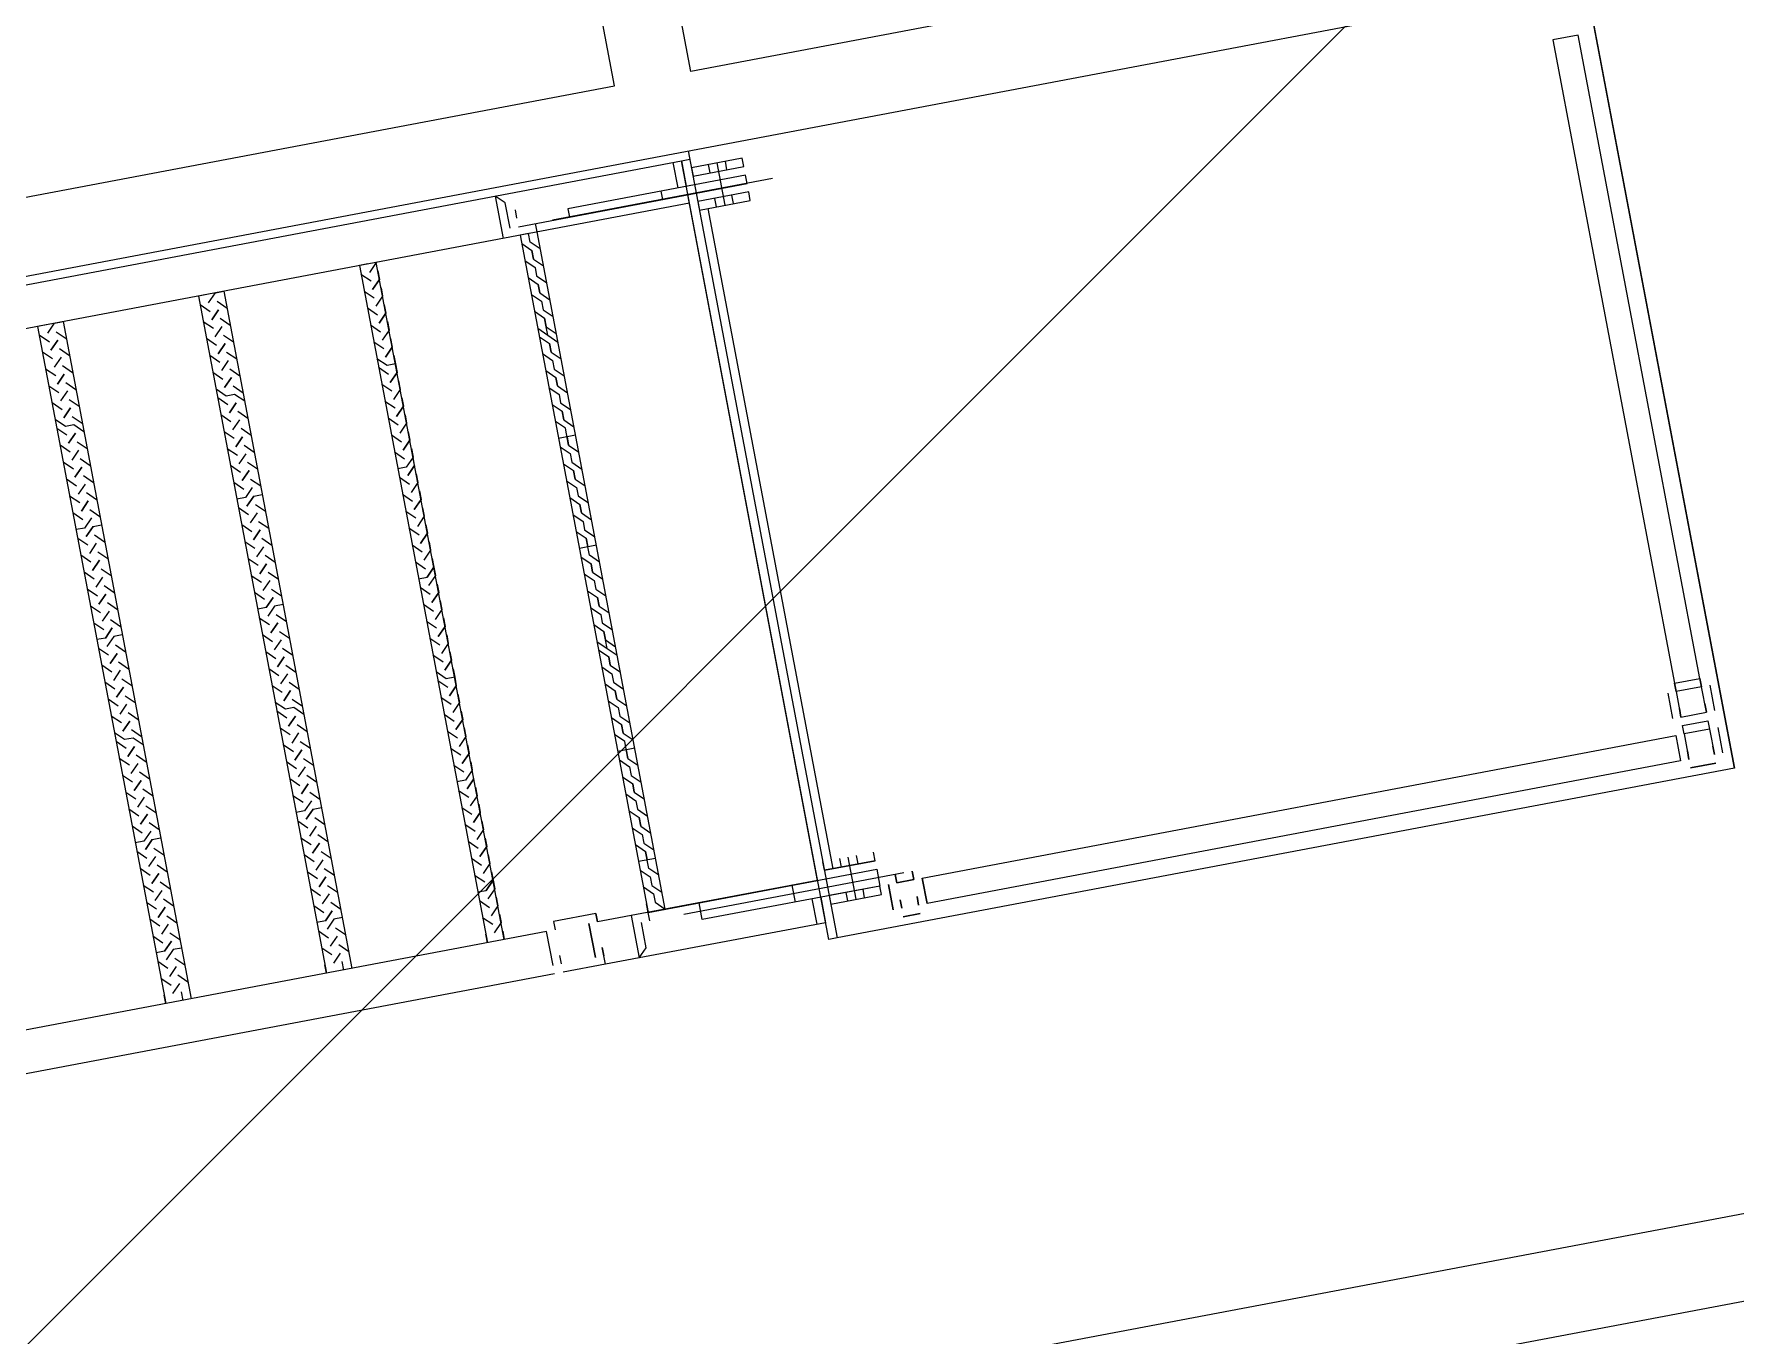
# Model space of a CAD drawing. Extents: x 407440 to 411585, y 6041728 to 6045069.
# Drawn here: x 410367.11 to 410378.45, y 6044278.68 to 6044287.35 of the extents above; entities that cross this region are included whole.
import ezdxf

# ---------------------------------------------------------------- set-up
doc = ezdxf.new("R2010")
doc.units = 0
doc.header["$LTSCALE"] = 5
doc.linetypes.add('foc-TIELINE', pattern=[1.875, 1.25, -0.625])
doc.layers.add('P-PROPOSED-EXISTING-H', color=59, linetype='Continuous')
doc.layers.add('T-TIE', color=201, linetype='foc-TIELINE')

# ---------------------------------------------------------------- blocks, each defined once
blk = doc.blocks.new('P-RIG-877')
at = {"layer": 'T-TIE', "linetype": 'ByBlock', "lineweight": 25}
for points in [[(-6.8196, -25.5561), (-5.7404, -25.5561), (-5.7404, -13.2258), (-9.5405, -13.2258), (-9.5405, -25.5561), (-8.4613, -25.5561)], [(-3.295, -18.8628), (-3.295, -19.081), (-3.3639, -19.1499), (-3.3639, -19.4254), (-3.9723, -19.4254), (-3.9723, -24.2932), (-4.0871, -24.2932)], [(-3.3639, -19.3106), (-4.0871, -19.3106), (-4.0871, -24.8787)], [(-4.6841, -21.0671), (-4.6727, -21.0671), (-5.7289, -21.0671), (-5.7404, -21.0671), (-4.6727, -21.0671), (-4.6727, -22.2841)], [(-4.753, -21.0786), (-4.7875, -21.0786)], [(-4.7415, -21.0901), (-4.7301, -21.0901), (-4.6956, -21.0901), (-4.7071, -21.0901), (-4.6956, -21.0901)], [(-4.6956, -21.0786), (-4.7301, -21.0786)], [(-4.7301, -21.0901), (-4.7301, -21.1245), (-4.6956, -21.1245), (-4.7071, -21.1245), (-4.6956, -21.1245)], [(-4.7875, -21.136), (-4.753, -21.136)], [(-4.7301, -21.1245), (-4.7415, -21.1245)], [(-4.7301, -22.1578), (-4.6956, -22.1578), (-4.7301, -22.1578), (-4.7301, -21.136), (-4.6956, -21.136), (-4.6956, -22.1578)], [(-5.683, -22.1808), (-5.683, -22.4793)], [(-4.7415, -22.1808), (-4.7415, -22.4793)], [(-5.683, -22.5252), (-5.683, -22.2152), (-5.6944, -22.2152), (-5.6944, -22.4563), (-5.683, -22.4563)], [(-4.7645, -22.2152), (-4.776, -22.2152)], [(-4.7645, -22.2841), (-4.7645, -22.2152), (-4.7645, -22.2841)], [(-5.7059, -22.2382), (-5.7174, -22.2382)], [(-5.66, -22.2382), (-5.6715, -22.2382)], [(-4.7645, -22.2382), (-4.776, -22.2382)], [(-4.7186, -22.2382), (-4.7301, -22.2382)], [(-5.7174, -22.2497), (-5.66, -22.2497)], [(-5.7059, -22.2611), (-5.7174, -22.2611)], [(-5.66, -22.2611), (-5.6715, -22.2611)], [(-4.7186, -22.2497), (-4.776, -22.2497)], [(-4.7645, -22.2611), (-4.776, -22.2611)], [(-4.7186, -22.2611), (-4.7301, -22.2611)], [(-5.7404, -22.2841), (-4.6727, -22.2841), (-4.6727, -22.2956), (-5.7289, -22.2956), (-5.7289, -22.2841)], [(-5.66, -22.2726), (-4.7645, -22.2726)], [(-4.7645, -22.2841), (-4.776, -22.2841)], [(-5.6715, -22.2956), (-5.6715, -25.1084), (-5.7289, -25.1084), (-5.7289, -22.2956), (-5.6944, -22.2956)], [(-5.7289, -22.3071), (-5.6944, -22.3071)], [(-4.753, -22.2956), (-5.683, -22.2956)], [(-4.7415, -22.5252), (-4.753, -22.5252), (-4.753, -22.2956), (-4.753, -22.5941), (-4.7645, -22.5941), (-4.7645, -22.6515), (-4.753, -22.6515)], [(-4.7301, -22.2956), (-4.6956, -22.2956), (-4.6956, -22.5941), (-4.6956, -22.6515)], [(-4.6956, -22.3071), (-4.7301, -22.3071)], [(-5.6944, -22.33), (-5.683, -22.33)], [(-4.7301, -22.33), (-4.753, -22.33)], [(-6.7736, -25.5561), (-6.7736, -25.4528), (-5.8437, -25.4528), (-5.8437, -22.3645), (-9.4486, -22.3645), (-9.4486, -25.4528), (-8.5072, -25.4528), (-8.5072, -25.5561)], [(-4.7875, -22.5252), (-4.776, -22.5137), (-4.7645, -22.5137), (-4.753, -22.5022), (-5.6715, -22.5022), (-5.683, -22.5022)], [(-5.6485, -22.5022), (-5.66, -22.5137), (-5.6715, -22.5137), (-5.6715, -22.5252), (-4.753, -22.5252), (-4.7645, -22.5252)], [(-5.66, -22.5252), (-5.6485, -22.5137)], [(-5.637, -22.5137), (-5.6485, -22.5137), (-5.637, -22.5137), (-5.6256, -22.5022)], [(-5.637, -22.5252), (-5.6256, -22.5137), (-5.6141, -22.5137), (-5.6026, -22.5022)], [(-5.6141, -22.5252), (-5.6026, -22.5137)], [(-5.5911, -22.5137), (-5.6026, -22.5137), (-5.5911, -22.5137), (-5.5796, -22.5022)], [(-5.5911, -22.5252), (-5.5796, -22.5137), (-5.5682, -22.5137), (-5.5567, -22.5022)], [(-5.5682, -22.5252), (-5.5567, -22.5137)], [(-5.5337, -22.5137), (-5.5452, -22.5137), (-5.5567, -22.5137), (-5.5452, -22.5137), (-5.5337, -22.5022)], [(-5.5452, -22.5252), (-5.5337, -22.5137), (-5.5222, -22.5022)], [(-5.5337, -22.5252), (-5.5222, -22.5137)], [(-5.5108, -22.5137), (-5.5222, -22.5137), (-5.5108, -22.5137), (-5.4993, -22.5022)], [(-5.5108, -22.5252), (-5.4993, -22.5137), (-5.4878, -22.5137), (-5.4763, -22.5022)], [(-5.4878, -22.5252), (-5.4763, -22.5137)], [(-5.4648, -22.5137), (-5.4763, -22.5137), (-5.4648, -22.5137), (-5.4533, -22.5022)], [(-5.4648, -22.5252), (-5.4533, -22.5137), (-5.4419, -22.5137), (-5.4304, -22.5022)], [(-5.4419, -22.5252), (-5.4304, -22.5137)], [(-5.4189, -22.5137), (-5.4304, -22.5137), (-5.4189, -22.5137), (-5.4074, -22.5022)], [(-5.3845, -22.5137), (-5.4074, -22.5137), (-5.4189, -22.5252)], [(-5.3959, -22.5137), (-5.3845, -22.5137), (-5.373, -22.5022)], [(-5.3959, -22.5022), (-5.3959, -22.5252)], [(-5.3845, -22.5252), (-5.373, -22.5137), (-5.3615, -22.5137), (-5.35, -22.5022)], [(-5.3615, -22.5252), (-5.35, -22.5137)], [(-5.3385, -22.5137), (-5.35, -22.5137), (-5.3385, -22.5137), (-5.3271, -22.5022)], [(-5.3385, -22.5252), (-5.3271, -22.5137), (-5.3156, -22.5137), (-5.3041, -22.5022)], [(-5.3156, -22.5252), (-5.3041, -22.5137)], [(-5.2926, -22.5137), (-5.3041, -22.5137), (-5.2926, -22.5137), (-5.2811, -22.5022)], [(-5.2926, -22.5252), (-5.2811, -22.5137), (-5.2697, -22.5137), (-5.2582, -22.5022)], [(-5.2697, -22.5252), (-5.2582, -22.5137)], [(-5.2237, -22.5022), (-5.2352, -22.5137), (-5.2582, -22.5137), (-5.2467, -22.5137)], [(-5.2467, -22.5022), (-5.2467, -22.5252)], [(-5.2352, -22.5252), (-5.2237, -22.5137)], [(-5.2123, -22.5137), (-5.2237, -22.5137), (-5.2123, -22.5137), (-5.2008, -22.5022)], [(-5.2123, -22.5252), (-5.2008, -22.5137), (-5.1893, -22.5137), (-5.1778, -22.5022)], [(-5.1893, -22.5252), (-5.1778, -22.5137)], [(-5.1663, -22.5137), (-5.1778, -22.5137), (-5.1663, -22.5137), (-5.1548, -22.5022)], [(-5.1663, -22.5252), (-5.1548, -22.5137), (-5.1434, -22.5137), (-5.1319, -22.5022)], [(-5.1434, -22.5252), (-5.1319, -22.5137)], [(-5.1089, -22.5137), (-5.1204, -22.5137), (-5.1319, -22.5137), (-5.1204, -22.5137), (-5.1089, -22.5022)], [(-5.1204, -22.5252), (-5.1089, -22.5137), (-5.0974, -22.5022)], [(-5.1089, -22.5252), (-5.0974, -22.5137)], [(-5.086, -22.5137), (-5.0974, -22.5137), (-5.086, -22.5137), (-5.0745, -22.5022)], [(-5.086, -22.5252), (-5.0745, -22.5137), (-5.063, -22.5137), (-5.0515, -22.5022)], [(-5.063, -22.5252), (-5.0515, -22.5137)], [(-5.04, -22.5137), (-5.0515, -22.5137), (-5.04, -22.5137), (-5.0286, -22.5022)], [(-5.04, -22.5252), (-5.0286, -22.5137), (-5.0171, -22.5137), (-5.0056, -22.5022)], [(-5.0171, -22.5252), (-5.0056, -22.5137)], [(-4.9941, -22.5137), (-5.0056, -22.5137), (-4.9941, -22.5137), (-4.9826, -22.5022)], [(-4.9597, -22.5137), (-4.9826, -22.5137), (-4.9941, -22.5252)], [(-4.9712, -22.5137), (-4.9597, -22.5137), (-4.9482, -22.5022)], [(-4.9712, -22.5022), (-4.9712, -22.5252)], [(-4.9597, -22.5252), (-4.9482, -22.5137), (-4.9367, -22.5137), (-4.9252, -22.5022)], [(-4.9367, -22.5252), (-4.9252, -22.5137)], [(-4.9138, -22.5137), (-4.9252, -22.5137), (-4.9138, -22.5137), (-4.9023, -22.5022)], [(-4.9138, -22.5252), (-4.9023, -22.5137), (-4.8908, -22.5137), (-4.8793, -22.5022)], [(-4.8908, -22.5252), (-4.8793, -22.5137)], [(-4.8678, -22.5137), (-4.8793, -22.5137), (-4.8678, -22.5137), (-4.8563, -22.5022)], [(-4.8678, -22.5252), (-4.8563, -22.5137), (-4.8449, -22.5137), (-4.8334, -22.5022)], [(-4.8449, -22.5252), (-4.8334, -22.5137)], [(-4.7989, -22.5022), (-4.8104, -22.5137), (-4.8334, -22.5137), (-4.8219, -22.5137)], [(-4.8219, -22.5022), (-4.8219, -22.5252)], [(-4.8104, -22.5252), (-4.7989, -22.5137), (-4.7875, -22.5137), (-4.776, -22.5022)], [(-5.683, -22.5367), (-5.7174, -22.5367), (-5.7289, -22.5482), (-5.6715, -22.5482)], [(-5.6944, -22.5252), (-5.7059, -22.5252)], [(-4.753, -22.5482), (-4.6956, -22.5482), (-4.7071, -22.5367), (-4.7415, -22.5367)], [(-4.7071, -22.6056), (-4.753, -22.6056), (-4.7071, -22.6056)], [(-4.6956, -22.5941), (-4.7071, -22.5941), (-4.7186, -22.5941), (-4.7071, -22.5941)], [(-4.7071, -22.6515), (-4.7186, -22.6515)], [(-4.7071, -22.663), (-4.753, -22.663), (-4.753, -23.7077)], [(-4.6956, -22.663), (-4.6956, -23.7077)], [(-4.7645, -22.7204), (-4.753, -22.7204), (-5.6715, -22.7204), (-5.66, -22.7318)], [(-5.66, -22.7204), (-5.6485, -22.7204)], [(-5.637, -22.7204), (-5.6256, -22.7204), (-5.6141, -22.7318)], [(-5.6141, -22.7204), (-5.6026, -22.7204)], [(-5.5911, -22.7204), (-5.5796, -22.7204), (-5.5682, -22.7318)], [(-5.5682, -22.7204), (-5.5567, -22.7204)], [(-5.5452, -22.7204), (-5.5337, -22.7204), (-5.5337, -22.7318), (-5.5452, -22.7433)], [(-5.5337, -22.7204), (-5.5222, -22.7204)], [(-5.5108, -22.7204), (-5.4993, -22.7204), (-5.4878, -22.7318)], [(-5.4878, -22.7204), (-5.4763, -22.7204)], [(-5.4648, -22.7204), (-5.4533, -22.7204), (-5.4419, -22.7318)], [(-5.4419, -22.7204), (-5.4304, -22.7204)], [(-5.4189, -22.7204), (-5.4074, -22.7204), (-5.3959, -22.7318), (-5.3959, -22.7433)], [(-5.3959, -22.7204), (-5.4074, -22.7204)], [(-5.3845, -22.7204), (-5.373, -22.7204), (-5.3615, -22.7318)], [(-5.3615, -22.7204), (-5.35, -22.7204)], [(-5.3385, -22.7204), (-5.3271, -22.7204), (-5.3156, -22.7318)], [(-5.3156, -22.7204), (-5.3041, -22.7204)], [(-5.2926, -22.7204), (-5.2811, -22.7204), (-5.2697, -22.7318)], [(-5.2697, -22.7204), (-5.2582, -22.7204), (-5.2467, -22.7318)], [(-5.2467, -22.7433), (-5.2467, -22.7318), (-5.2582, -22.7204), (-5.2467, -22.7204), (-5.2352, -22.7318)], [(-5.2352, -22.7204), (-5.2237, -22.7204)], [(-5.2123, -22.7204), (-5.2008, -22.7204), (-5.1893, -22.7318)], [(-5.1893, -22.7204), (-5.1778, -22.7204)], [(-5.1663, -22.7204), (-5.1548, -22.7204), (-5.1434, -22.7318)], [(-5.1434, -22.7204), (-5.1319, -22.7204)], [(-5.1204, -22.7204), (-5.1089, -22.7204), (-5.1089, -22.7318), (-5.1204, -22.7433)], [(-5.1089, -22.7204), (-5.0974, -22.7204)], [(-5.086, -22.7204), (-5.0745, -22.7204), (-5.063, -22.7318)], [(-5.063, -22.7204), (-5.0515, -22.7204)], [(-5.04, -22.7204), (-5.0286, -22.7204), (-5.0171, -22.7318)], [(-5.0171, -22.7204), (-5.0056, -22.7204)], [(-4.9941, -22.7204), (-4.9826, -22.7204), (-4.9712, -22.7318), (-4.9712, -22.7433)], [(-4.9712, -22.7204), (-4.9826, -22.7204)], [(-4.9597, -22.7204), (-4.9482, -22.7204), (-4.9367, -22.7318)], [(-4.9367, -22.7204), (-4.9252, -22.7204)], [(-4.9138, -22.7204), (-4.9023, -22.7204), (-4.8908, -22.7318)], [(-4.8908, -22.7204), (-4.8793, -22.7204)], [(-4.8678, -22.7204), (-4.8563, -22.7204), (-4.8449, -22.7318)], [(-4.8449, -22.7204), (-4.8334, -22.7204), (-4.8219, -22.7318)], [(-4.8219, -22.7433), (-4.8219, -22.7318), (-4.8334, -22.7204), (-4.8219, -22.7204), (-4.8104, -22.7318)], [(-4.8104, -22.7204), (-4.7989, -22.7204), (-4.7875, -22.7318)], [(-4.7875, -22.7204), (-4.776, -22.7204), (-4.7645, -22.7318)], [(-5.6715, -22.7318), (-5.6715, -22.7433), (-4.753, -22.7433), (-4.7645, -22.7433)], [(-5.66, -22.7433), (-5.6485, -22.7318)], [(-5.637, -22.7433), (-5.6256, -22.7318)], [(-5.6141, -22.7433), (-5.6026, -22.7318)], [(-5.5911, -22.7433), (-5.5796, -22.7318)], [(-5.5682, -22.7433), (-5.5567, -22.7318)], [(-5.5337, -22.7433), (-5.5222, -22.7318)], [(-5.5108, -22.7433), (-5.4993, -22.7318)], [(-5.4878, -22.7433), (-5.4763, -22.7318)], [(-5.4648, -22.7433), (-5.4533, -22.7318)], [(-5.4419, -22.7433), (-5.4304, -22.7318)], [(-5.4189, -22.7433), (-5.4074, -22.7318)], [(-5.3845, -22.7433), (-5.373, -22.7318)], [(-5.3615, -22.7433), (-5.35, -22.7318)], [(-5.3385, -22.7433), (-5.3271, -22.7318)], [(-5.3156, -22.7433), (-5.3041, -22.7318)], [(-5.2926, -22.7433), (-5.2811, -22.7318)], [(-5.2697, -22.7433), (-5.2582, -22.7318)], [(-5.2352, -22.7433), (-5.2237, -22.7318)], [(-5.2123, -22.7433), (-5.2008, -22.7318)], [(-5.1893, -22.7433), (-5.1778, -22.7318)], [(-5.1663, -22.7433), (-5.1548, -22.7318)], [(-5.1434, -22.7433), (-5.1319, -22.7318)], [(-5.1089, -22.7433), (-5.0974, -22.7318)], [(-5.086, -22.7433), (-5.0745, -22.7318)], [(-5.063, -22.7433), (-5.0515, -22.7318)], [(-5.04, -22.7433), (-5.0286, -22.7318)], [(-5.0171, -22.7433), (-5.0056, -22.7318)], [(-4.9941, -22.7433), (-4.9826, -22.7318)], [(-4.9597, -22.7433), (-4.9482, -22.7318)], [(-4.9367, -22.7433), (-4.9252, -22.7318)], [(-4.9138, -22.7433), (-4.9023, -22.7318)], [(-4.8908, -22.7433), (-4.8793, -22.7318)], [(-4.8678, -22.7433), (-4.8563, -22.7318)], [(-4.8449, -22.7433), (-4.8334, -22.7318)], [(-4.8104, -22.7433), (-4.7989, -22.7318)], [(-4.7875, -22.7433), (-4.776, -22.7318)], [(-5.66, -22.95), (-5.6715, -22.9385), (-5.6715, -22.927), (-4.753, -22.927)], [(-5.66, -22.9385), (-5.6485, -22.927)], [(-5.637, -22.9385), (-5.6256, -22.927)], [(-5.6141, -22.9385), (-5.6026, -22.927)], [(-5.5911, -22.9385), (-5.5796, -22.927)], [(-5.5682, -22.9385), (-5.5567, -22.927)], [(-5.5222, -22.927), (-5.5337, -22.9385), (-5.5337, -22.95), (-5.5452, -22.9615)], [(-5.5452, -22.9385), (-5.5337, -22.927)], [(-5.5108, -22.9385), (-5.4993, -22.927)], [(-5.4878, -22.9385), (-5.4763, -22.927)], [(-5.4648, -22.9385), (-5.4533, -22.927)], [(-5.4419, -22.9385), (-5.4304, -22.927)], [(-5.4189, -22.9385), (-5.4074, -22.927)], [(-5.3959, -22.9385), (-5.3959, -22.927)], [(-5.3845, -22.9385), (-5.373, -22.927)], [(-5.3615, -22.9385), (-5.35, -22.927)], [(-5.3385, -22.9385), (-5.3271, -22.927)], [(-5.3156, -22.9385), (-5.3041, -22.927)], [(-5.2926, -22.9385), (-5.2811, -22.927)], [(-5.2697, -22.9385), (-5.2582, -22.927)], [(-5.2467, -22.927), (-5.2467, -22.9385), (-5.2352, -22.95)], [(-5.2352, -22.9385), (-5.2237, -22.927)], [(-5.2123, -22.9385), (-5.2008, -22.927)], [(-5.1893, -22.9385), (-5.1778, -22.927)], [(-5.1663, -22.9385), (-5.1548, -22.927)], [(-5.1434, -22.9385), (-5.1319, -22.927)], [(-5.0974, -22.927), (-5.1089, -22.9385), (-5.1089, -22.95), (-5.1204, -22.9615)], [(-5.1204, -22.9385), (-5.1089, -22.927)], [(-5.086, -22.9385), (-5.0745, -22.927)], [(-5.063, -22.9385), (-5.0515, -22.927)], [(-5.04, -22.9385), (-5.0286, -22.927)], [(-5.0171, -22.9385), (-5.0056, -22.927)], [(-4.9941, -22.9385), (-4.9826, -22.927)], [(-4.9712, -22.9385), (-4.9712, -22.927)], [(-4.9597, -22.9385), (-4.9482, -22.927)], [(-4.9367, -22.9385), (-4.9252, -22.927)], [(-4.9138, -22.9385), (-4.9023, -22.927)], [(-4.8908, -22.9385), (-4.8793, -22.927)], [(-4.8678, -22.9385), (-4.8563, -22.927)], [(-4.8449, -22.9385), (-4.8334, -22.927)], [(-4.8219, -22.927), (-4.8219, -22.9385), (-4.8104, -22.95)], [(-4.8104, -22.9385), (-4.7989, -22.927)], [(-4.7875, -22.9385), (-4.776, -22.927)], [(-5.6715, -22.95), (-5.6715, -22.9615), (-4.753, -22.9615), (-4.7645, -22.9615)], [(-5.66, -22.9615), (-5.6485, -22.95)], [(-5.637, -22.9615), (-5.6256, -22.95)], [(-5.6256, -22.9385), (-5.6141, -22.95)], [(-5.6141, -22.9615), (-5.6026, -22.95)], [(-5.5911, -22.9615), (-5.5796, -22.95)], [(-5.5796, -22.9385), (-5.5682, -22.95)], [(-5.5682, -22.9615), (-5.5567, -22.95)], [(-5.5337, -22.9615), (-5.5222, -22.95)], [(-5.5108, -22.9615), (-5.4993, -22.95)], [(-5.4993, -22.9385), (-5.4878, -22.95)], [(-5.4878, -22.9615), (-5.4763, -22.95)], [(-5.4648, -22.9615), (-5.4533, -22.95)], [(-5.4533, -22.9385), (-5.4419, -22.95)], [(-5.4419, -22.9615), (-5.4304, -22.95)], [(-5.4189, -22.9615), (-5.4074, -22.95)], [(-5.4074, -22.9385), (-5.3959, -22.95), (-5.3959, -22.9615)], [(-5.3845, -22.9615), (-5.373, -22.95)], [(-5.373, -22.9385), (-5.3615, -22.95)], [(-5.3615, -22.9615), (-5.35, -22.95)], [(-5.3385, -22.9615), (-5.3271, -22.95)], [(-5.3271, -22.9385), (-5.3156, -22.95)], [(-5.3156, -22.9615), (-5.3041, -22.95)], [(-5.2926, -22.9615), (-5.2811, -22.95)], [(-5.2811, -22.9385), (-5.2697, -22.95)], [(-5.2697, -22.9615), (-5.2582, -22.95)], [(-5.2467, -22.95), (-5.2582, -22.9385), (-5.2467, -22.95), (-5.2467, -22.9615)], [(-5.2352, -22.9615), (-5.2237, -22.95)], [(-5.2123, -22.9615), (-5.2008, -22.95)], [(-5.2008, -22.9385), (-5.1893, -22.95)], [(-5.1893, -22.9615), (-5.1778, -22.95)], [(-5.1663, -22.9615), (-5.1548, -22.95)], [(-5.1548, -22.9385), (-5.1434, -22.95)], [(-5.1434, -22.9615), (-5.1319, -22.95)], [(-5.1089, -22.9615), (-5.0974, -22.95)], [(-5.086, -22.9615), (-5.0745, -22.95)], [(-5.0745, -22.9385), (-5.063, -22.95)], [(-5.063, -22.9615), (-5.0515, -22.95)], [(-5.04, -22.9615), (-5.0286, -22.95)], [(-5.0286, -22.9385), (-5.0171, -22.95)], [(-5.0171, -22.9615), (-5.0056, -22.95)], [(-4.9941, -22.9615), (-4.9826, -22.95)], [(-4.9826, -22.9385), (-4.9712, -22.95), (-4.9712, -22.9615)], [(-4.9597, -22.9615), (-4.9482, -22.95)], [(-4.9482, -22.9385), (-4.9367, -22.95)], [(-4.9367, -22.9615), (-4.9252, -22.95)], [(-4.9138, -22.9615), (-4.9023, -22.95)], [(-4.9023, -22.9385), (-4.8908, -22.95)], [(-4.8908, -22.9615), (-4.8793, -22.95)], [(-4.8678, -22.9615), (-4.8563, -22.95)], [(-4.8563, -22.9385), (-4.8449, -22.95)], [(-4.8449, -22.9615), (-4.8334, -22.95)], [(-4.8219, -22.95), (-4.8334, -22.9385), (-4.8219, -22.95), (-4.8219, -22.9615)], [(-4.8104, -22.9615), (-4.7989, -22.95)], [(-4.7989, -22.9385), (-4.7875, -22.95)], [(-4.7875, -22.9615), (-4.776, -22.95)], [(-4.776, -22.9385), (-4.7645, -22.95)], [(-4.7645, -22.9385), (-4.753, -22.9385)], [(-5.66, -23.1681), (-5.6715, -23.1566), (-5.6715, -23.1452), (-4.753, -23.1452)], [(-5.66, -23.1566), (-5.6485, -23.1452)], [(-5.637, -23.1566), (-5.6256, -23.1452)], [(-5.6256, -23.1566), (-5.6141, -23.1681)], [(-5.6141, -23.1566), (-5.6026, -23.1452)], [(-5.5911, -23.1566), (-5.5796, -23.1452)], [(-5.5796, -23.1566), (-5.5682, -23.1681)], [(-5.5682, -23.1566), (-5.5567, -23.1452)], [(-5.5222, -23.1452), (-5.5337, -23.1566), (-5.5337, -23.1681), (-5.5452, -23.1796)], [(-5.5452, -23.1566), (-5.5337, -23.1452)], [(-5.5108, -23.1566), (-5.4993, -23.1452)], [(-5.4993, -23.1566), (-5.4878, -23.1681)], [(-5.4878, -23.1566), (-5.4763, -23.1452)], [(-5.4648, -23.1566), (-5.4533, -23.1452)], [(-5.4533, -23.1566), (-5.4419, -23.1681)], [(-5.4419, -23.1566), (-5.4304, -23.1452)], [(-5.4189, -23.1566), (-5.4074, -23.1452)], [(-5.4074, -23.1566), (-5.3959, -23.1681), (-5.3959, -23.1796)], [(-5.3959, -23.1566), (-5.3959, -23.1452)], [(-5.3845, -23.1566), (-5.373, -23.1452)], [(-5.373, -23.1566), (-5.3615, -23.1681)], [(-5.3615, -23.1566), (-5.35, -23.1452)], [(-5.3385, -23.1566), (-5.3271, -23.1452)], [(-5.3271, -23.1566), (-5.3156, -23.1681)], [(-5.3156, -23.1566), (-5.3041, -23.1452)], [(-5.2926, -23.1566), (-5.2811, -23.1452)], [(-5.2811, -23.1566), (-5.2697, -23.1681)], [(-5.2697, -23.1566), (-5.2582, -23.1452)], [(-5.2467, -23.1681), (-5.2582, -23.1566), (-5.2467, -23.1681), (-5.2467, -23.1796)], [(-5.2467, -23.1452), (-5.2467, -23.1566), (-5.2352, -23.1681)], [(-5.2352, -23.1566), (-5.2237, -23.1452)], [(-5.2123, -23.1566), (-5.2008, -23.1452)], [(-5.2008, -23.1566), (-5.1893, -23.1681)], [(-5.1893, -23.1566), (-5.1778, -23.1452)], [(-5.1663, -23.1566), (-5.1548, -23.1452)], [(-5.1548, -23.1566), (-5.1434, -23.1681)], [(-5.1434, -23.1566), (-5.1319, -23.1452)], [(-5.0974, -23.1452), (-5.1089, -23.1566), (-5.1089, -23.1681), (-5.1204, -23.1796)], [(-5.1204, -23.1566), (-5.1089, -23.1452)], [(-5.086, -23.1566), (-5.0745, -23.1452)], [(-5.0745, -23.1566), (-5.063, -23.1681)], [(-5.063, -23.1566), (-5.0515, -23.1452)], [(-5.04, -23.1566), (-5.0286, -23.1452)], [(-5.0286, -23.1566), (-5.0171, -23.1681)], [(-5.0171, -23.1566), (-5.0056, -23.1452)], [(-4.9941, -23.1566), (-4.9826, -23.1452)], [(-4.9826, -23.1566), (-4.9712, -23.1681), (-4.9712, -23.1796)], [(-4.9712, -23.1566), (-4.9712, -23.1452)], [(-4.9597, -23.1566), (-4.9482, -23.1452)], [(-4.9482, -23.1566), (-4.9367, -23.1681)], [(-4.9367, -23.1566), (-4.9252, -23.1452)], [(-4.9138, -23.1566), (-4.9023, -23.1452)], [(-4.9023, -23.1566), (-4.8908, -23.1681)], [(-4.8908, -23.1566), (-4.8793, -23.1452)], [(-4.8678, -23.1566), (-4.8563, -23.1452)], [(-4.8563, -23.1566), (-4.8449, -23.1681)], [(-4.8449, -23.1566), (-4.8334, -23.1452)], [(-4.8219, -23.1681), (-4.8334, -23.1566), (-4.8219, -23.1681), (-4.8219, -23.1796)], [(-4.8219, -23.1452), (-4.8219, -23.1566), (-4.8104, -23.1681)], [(-4.8104, -23.1566), (-4.7989, -23.1452)], [(-4.7989, -23.1566), (-4.7875, -23.1681)], [(-4.7875, -23.1566), (-4.776, -23.1452)], [(-4.776, -23.1566), (-4.7645, -23.1681)], [(-4.7645, -23.1566), (-4.753, -23.1566)], [(-5.6715, -23.1681), (-5.6715, -23.1796), (-4.753, -23.1796), (-4.7645, -23.1796)], [(-5.66, -23.1796), (-5.6485, -23.1681)], [(-5.637, -23.1796), (-5.6256, -23.1681)], [(-5.6141, -23.1796), (-5.6026, -23.1681)], [(-5.5911, -23.1796), (-5.5796, -23.1681)], [(-5.5682, -23.1796), (-5.5567, -23.1681)], [(-5.5337, -23.1796), (-5.5222, -23.1681)], [(-5.5108, -23.1796), (-5.4993, -23.1681)], [(-5.4878, -23.1796), (-5.4763, -23.1681)], [(-5.4648, -23.1796), (-5.4533, -23.1681)], [(-5.4419, -23.1796), (-5.4304, -23.1681)], [(-5.4189, -23.1796), (-5.4074, -23.1681)], [(-5.3845, -23.1796), (-5.373, -23.1681)], [(-5.3615, -23.1796), (-5.35, -23.1681)], [(-5.3385, -23.1796), (-5.3271, -23.1681)], [(-5.3156, -23.1796), (-5.3041, -23.1681)], [(-5.2926, -23.1796), (-5.2811, -23.1681)], [(-5.2697, -23.1796), (-5.2582, -23.1681)], [(-5.2352, -23.1796), (-5.2237, -23.1681)], [(-5.2123, -23.1796), (-5.2008, -23.1681)], [(-5.1893, -23.1796), (-5.1778, -23.1681)], [(-5.1663, -23.1796), (-5.1548, -23.1681)], [(-5.1434, -23.1796), (-5.1319, -23.1681)], [(-5.1089, -23.1796), (-5.0974, -23.1681)], [(-5.086, -23.1796), (-5.0745, -23.1681)], [(-5.063, -23.1796), (-5.0515, -23.1681)], [(-5.04, -23.1796), (-5.0286, -23.1681)], [(-5.0171, -23.1796), (-5.0056, -23.1681)], [(-4.9941, -23.1796), (-4.9826, -23.1681)], [(-4.9597, -23.1796), (-4.9482, -23.1681)], [(-4.9367, -23.1796), (-4.9252, -23.1681)], [(-4.9138, -23.1796), (-4.9023, -23.1681)], [(-4.8908, -23.1796), (-4.8793, -23.1681)], [(-4.8678, -23.1796), (-4.8563, -23.1681)], [(-4.8449, -23.1796), (-4.8334, -23.1681)], [(-4.8104, -23.1796), (-4.7989, -23.1681)], [(-4.7875, -23.1796), (-4.776, -23.1681)]]:
    blk.add_lwpolyline(points, dxfattribs=at)
for points in [[(-5.8437, -22.2611), (-9.4486, -22.2611), (-9.4486, -18.3003), (-5.8437, -18.3003)], [(-4.7989, -21.1245), (-4.7989, -21.0901), (-4.7875, -21.0901), (-4.7875, -21.1245), (-4.7989, -21.1245), (-4.7875, -21.1245), (-4.753, -21.1245), (-4.753, -21.0901), (-4.7645, -21.0901), (-4.753, -21.0901), (-4.7875, -21.0901), (-4.7989, -21.0901), (-5.6715, -21.0901), (-5.6715, -21.1245)], [(-4.7415, -21.1245), (-4.7415, -21.0901), (-4.7301, -21.0901), (-4.7301, -21.1245)], [(-4.6841, -21.0901), (-4.6841, -21.1245)], [(-4.7645, -21.1245), (-4.753, -21.1245)], [(-4.7415, -22.1923), (-4.7301, -22.1923), (-4.7301, -22.1693), (-4.7415, -22.1693), (-4.7301, -22.1693), (-4.7301, -22.1923)], [(-4.7071, -22.1693), (-4.6956, -22.1693)], [(-4.6841, -22.1693), (-4.6841, -22.1923)], [(-4.6956, -22.2037), (-4.7301, -22.2037)], [(-4.7071, -22.1923), (-4.6956, -22.1923)], [(-5.7059, -22.2841), (-5.7059, -22.2152), (-5.7174, -22.2152), (-5.7174, -22.2841)], [(-5.66, -22.2841), (-5.66, -22.2152), (-5.6715, -22.2152), (-5.6715, -22.2841)], [(-4.753, -22.2152), (-4.7301, -22.2152), (-4.7301, -22.4563), (-4.753, -22.4563)], [(-4.7186, -22.2841), (-4.7186, -22.2152), (-4.7301, -22.2152), (-4.7301, -22.2841)], [(-4.7645, -22.5941), (-4.753, -22.5941)], [(-5.637, -22.7318), (-5.6485, -22.7204)], [(-5.5911, -22.7318), (-5.6026, -22.7204)], [(-5.5452, -22.7318), (-5.5567, -22.7204)], [(-5.5108, -22.7318), (-5.5222, -22.7204)], [(-5.4648, -22.7318), (-5.4763, -22.7204)], [(-5.4189, -22.7318), (-5.4304, -22.7204)], [(-5.3845, -22.7318), (-5.3959, -22.7204)], [(-5.3385, -22.7318), (-5.35, -22.7204)], [(-5.2926, -22.7318), (-5.3041, -22.7204)], [(-5.2123, -22.7318), (-5.2237, -22.7204)], [(-5.1663, -22.7318), (-5.1778, -22.7204)], [(-5.1204, -22.7318), (-5.1319, -22.7204)], [(-5.086, -22.7318), (-5.0974, -22.7204)], [(-5.04, -22.7318), (-5.0515, -22.7204)], [(-4.9941, -22.7318), (-5.0056, -22.7204)], [(-4.9597, -22.7318), (-4.9712, -22.7204)], [(-4.9138, -22.7318), (-4.9252, -22.7204)], [(-4.8678, -22.7318), (-4.8793, -22.7204)], [(-5.637, -22.95), (-5.6485, -22.9385)], [(-5.5911, -22.95), (-5.6026, -22.9385)], [(-5.5452, -22.95), (-5.5567, -22.9385)], [(-5.5108, -22.95), (-5.5222, -22.9385)], [(-5.4648, -22.95), (-5.4763, -22.9385)], [(-5.4189, -22.95), (-5.4304, -22.9385)], [(-5.3845, -22.95), (-5.3959, -22.9385)], [(-5.3385, -22.95), (-5.35, -22.9385)], [(-5.2926, -22.95), (-5.3041, -22.9385)], [(-5.2123, -22.95), (-5.2237, -22.9385)], [(-5.1663, -22.95), (-5.1778, -22.9385)], [(-5.1204, -22.95), (-5.1319, -22.9385)], [(-5.086, -22.95), (-5.0974, -22.9385)], [(-5.04, -22.95), (-5.0515, -22.9385)], [(-4.9941, -22.95), (-5.0056, -22.9385)], [(-4.9597, -22.95), (-4.9712, -22.9385)], [(-4.9138, -22.95), (-4.9252, -22.9385)], [(-4.8678, -22.95), (-4.8793, -22.9385)], [(-5.637, -23.1681), (-5.6485, -23.1566)], [(-5.5911, -23.1681), (-5.6026, -23.1566)], [(-5.5452, -23.1681), (-5.5567, -23.1566)], [(-5.5108, -23.1681), (-5.5222, -23.1566)], [(-5.4648, -23.1681), (-5.4763, -23.1566)], [(-5.4189, -23.1681), (-5.4304, -23.1566)], [(-5.3845, -23.1681), (-5.3959, -23.1566)], [(-5.3385, -23.1681), (-5.35, -23.1566)], [(-5.2926, -23.1681), (-5.3041, -23.1566)], [(-5.2123, -23.1681), (-5.2237, -23.1566)], [(-5.1663, -23.1681), (-5.1778, -23.1566)], [(-5.1204, -23.1681), (-5.1319, -23.1566)], [(-5.086, -23.1681), (-5.0974, -23.1566)], [(-5.04, -23.1681), (-5.0515, -23.1566)], [(-4.9941, -23.1681), (-5.0056, -23.1566)], [(-4.9597, -23.1681), (-4.9712, -23.1566)], [(-4.9138, -23.1681), (-4.9252, -23.1566)], [(-4.8678, -23.1681), (-4.8793, -23.1566)]]:
    blk.add_lwpolyline(points, close=True, dxfattribs=at)

msp = doc.modelspace()

# ---------------------------------------------------------------- hatches: boundary and pattern name
at = {"layer": 'P-PROPOSED-EXISTING-H'}
h = msp.add_hatch(dxfattribs=at)
h.set_pattern_fill('ANSI31', color=256, scale=3.498392, style=0)
h.set_pattern_definition([(45, (-102.852, 2739.382), (-7.854113246, 7.854113246), [])])
edge = h.paths.add_edge_path()
edge.add_line((410849.565, 6043843.767), (410381.581, 6043755.258))
edge.add_line((410381.581, 6043755.258), (409934.712, 6043670.743))
edge.add_line((409934.712, 6043670.743), (409814.106, 6044308.44))
edge.add_line((409814.106, 6044308.44), (410263.945, 6044377.375))
edge.add_line((410263.945, 6044377.375), (410794.85, 6044458.734))
edge.add_line((410794.85, 6044458.734), (411169.273, 6044565.411))
edge.add_line((411169.273, 6044565.411), (411290.002, 6043927.065))
edge.add_line((411290.002, 6043927.065), (411039.067, 6043879.607))
edge.add_arc((410922.403, 6043977.554), 152.33, 241.43508, 319.98432, ccw=False)

# ---------------------------------------------------------------- block references
at = {"layer": 'T-TIE', "linetype": 'ByBlock', "xscale": 4.999999999955019, "yscale": 4.999999999955019, "zscale": 4.999999999955019, "rotation": 280.7096999997605}
msp.add_blockref('P-RIG-877', (410486.28, 6044279.077), dxfattribs=at)

doc.saveas('drawing.dxf')
